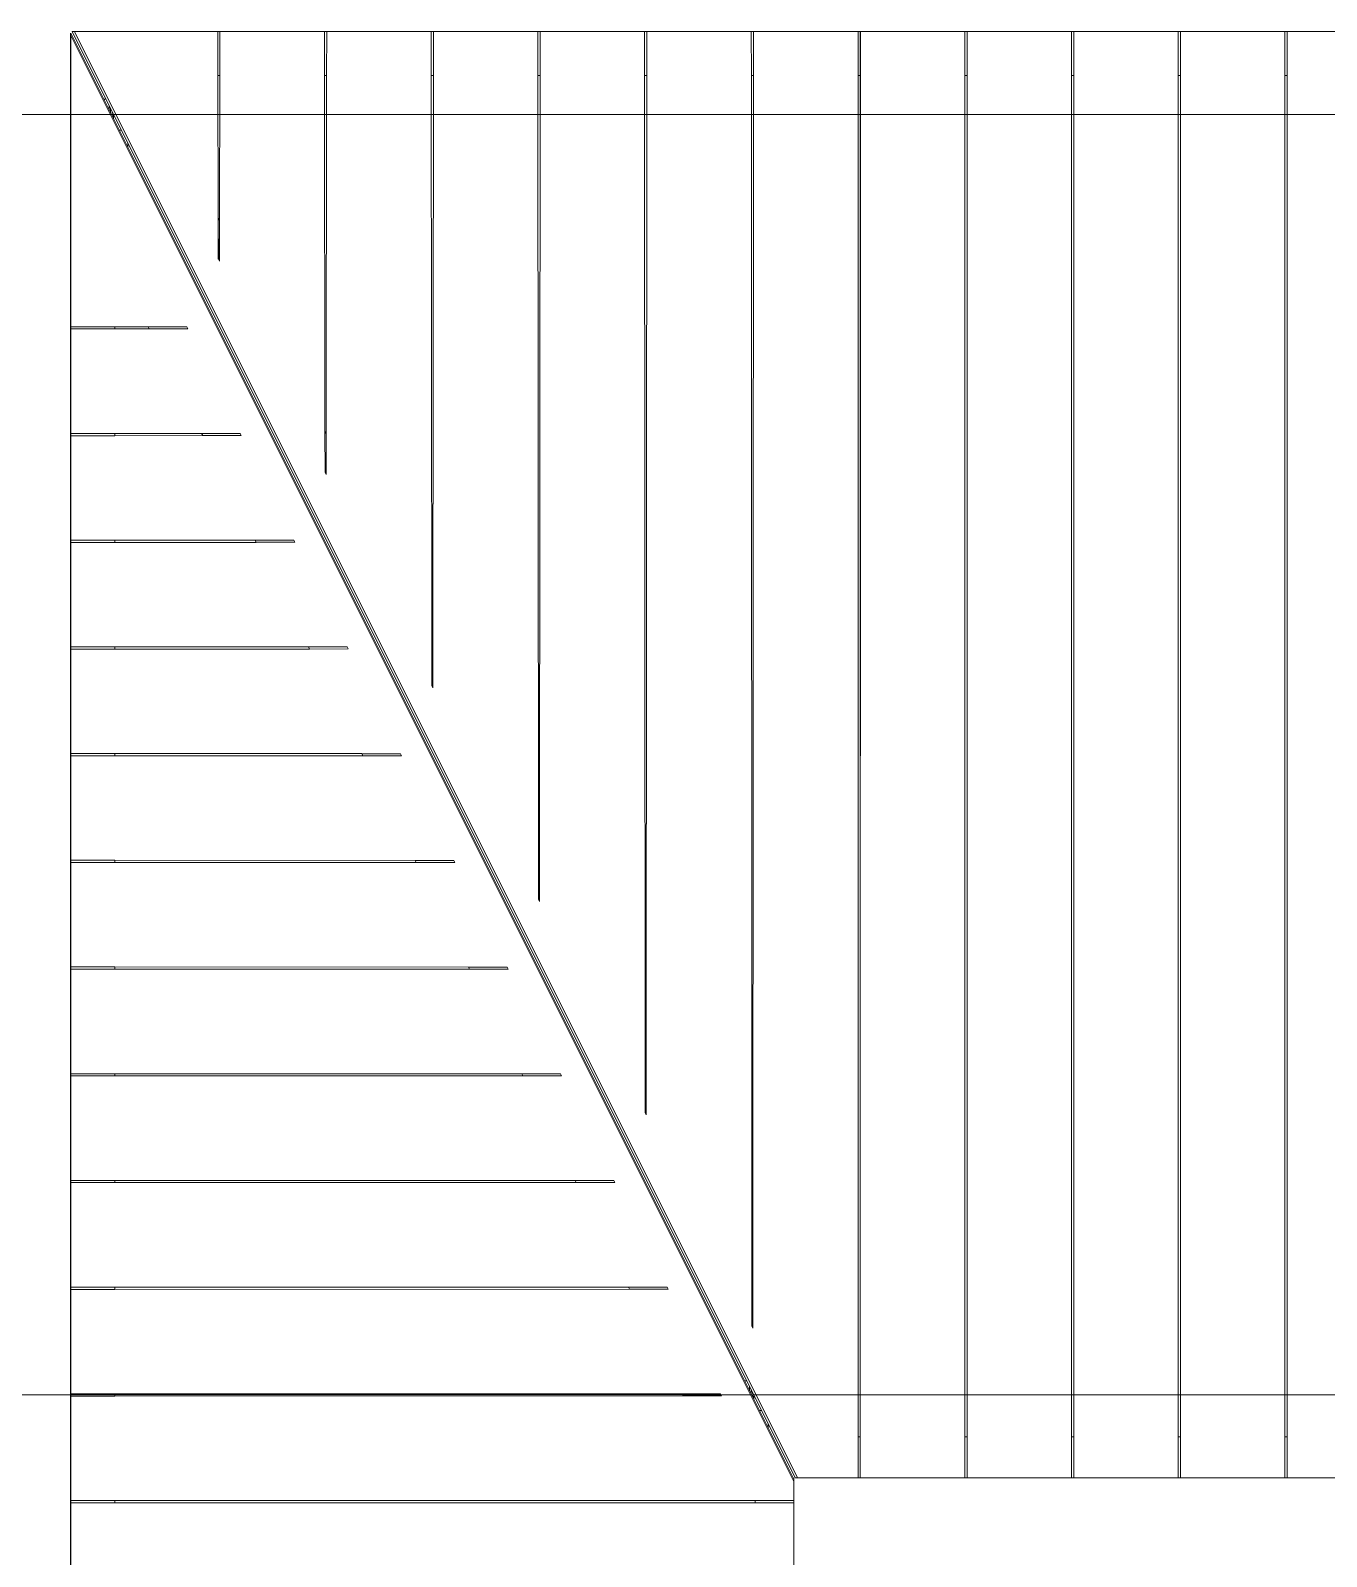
# Model space of a CAD drawing. Header units: millimetres. Extents: x 124696 to 347024, y 412631 to 564609.
# Drawn here: x 131385 to 135939, y 534534 to 539897 of the extents above; entities that cross this region are included whole.
import ezdxf

# ---------------------------------------------------------------- set-up
doc = ezdxf.new("R2010")
doc.units = ezdxf.units.MM
doc.header["$LTSCALE"] = 1500
doc.header["$MEASUREMENT"] = 0
doc.linetypes.add('二层平面图$0$轴网线_12_3_3_3 mm', pattern=[21, 12, -3, 3, -3])
doc.layers.add('0-建筑底图', color=7, linetype='Continuous')
for name, color, linetype, lineweight in [('二层平面图$0$A-COLU', 7, 'Continuous', 9), ('二层平面图$0$A-LINE', 7, 'Continuous', 9), ('二层平面图$0$A-NORM-MODEL', 6, 'Continuous', 9), ('二层平面图$0$A-WALL-CURT-PANEL-2', 7, 'Continuous', 9), ('二层平面图$0$A-WALL-CURT-PANEL-4', 140, 'Continuous', 9), ('二层平面图$0$A-WALL-CURT-STILE-2', 7, 'Continuous', 9), ('二层平面图$0$ANNO-DOTE-1', 10, '二层平面图$0$轴网线_12_3_3_3 mm', 15)]:
    doc.layers.add(name, color=color, linetype=linetype, lineweight=lineweight)

# ---------------------------------------------------------------- blocks, each defined once
blk = doc.blocks.new('二层平面图$0$矩形竖梃 - 8 x 50 mm 蜂窝铝板幕墙开缝-V388-104-2F')
at = {"layer": '二层平面图$0$A-WALL-CURT-STILE-2'}
blk.add_line((-11250, 78750), (-11250, 78745), dxfattribs=at)
blk = doc.blocks.new('二层平面图$0$柱子接地节点 - 柱子接地节点-V640-104-2F')
at = {"layer": '二层平面图$0$A-LINE'}
blk.add_line((-50.9, -27.9), (-55.9, -22.9), dxfattribs=at)
blk = doc.blocks.new('二层平面图$0$廊子单元_转角阳角_西侧直跑楼梯 处加宽 - 廊子单元_转角阳角_西侧直跑楼梯 处加宽-12618817-104-2F')
at = {"layer": '二层平面图$0$A-WALL-CURT-PANEL-2'}
for p, q in [((-9145.5, 2536), (-6604.5, -2546)), ((-9145.5, 2536), (-9145.5, 2528)), ((-9145.5, 2528), (-9145.5, -4487)), ((-6604.5, -2554), (-9145.5, 2528)), ((-6599.5, -2541), (-9140.5, 2541)), ((-9132.5, 2541), (-9140.5, 2541)), ((-6591.5, -2541), (-9132.5, 2541)), ((-4513, 2541), (-9132.5, 2541)), ((-6604.5, -2541), (-6604.5, -2546)), ((-6604.5, -2554), (-6604.5, -2546)), ((-6604.5, -4487), (-6604.5, -2554)), ((-6599.5, -2541), (-6591.5, -2541)), ((-6591.5, -2541), (-4513, -2541))]:
    blk.add_line(p, q, dxfattribs=at)
blk = doc.blocks.new('二层平面图$0$梁 - 梁-V322-104-2F')
at = {"layer": '二层平面图$0$A-LINE'}
for p, q in [((-7.7, 1505.9), (-7.7, 1513.4)), ((42.4, 1530.6), (42.4, 1538.1)), ((52.4, 1535.5), (52.4, 1538)), ((57.4, 1538), (52.4, 1538)), ((-20.7, -711.6), (-20.7, -706.6)), ((-20.7, -711.6), (29.3, -711.9)), ((29.3, -711.9), (29.3, -706.9)), ((39.3, -711.9), (39.3, -706.9)), ((39.3, -711.9), (89.3, -712.2)), ((89.3, -712.2), (89.3, -707.2))]:
    blk.add_line(p, q, dxfattribs=at)
blk = doc.blocks.new('二层平面图$0$顶板轮廓组 - 顶板轮廓组-10256261-104-2F')
at = {"layer": '二层平面图$0$A-WALL-CURT-PANEL-2'}
for p, q in [((-9060.7, -1516.6), (-9052.7, -1516.6)), ((-9052.7, -1516.6), (-4433.2, -1516.6)), ((-4433.2, -1516.6), (-4425.2, -1516.6))]:
    blk.add_line(p, q, dxfattribs=at)
blk = doc.blocks.new('二层平面图$0$顶板轮廓组 - 顶板轮廓组-10256262-104-2F')
at = {"layer": '二层平面图$0$A-WALL-CURT-PANEL-2'}
for p, q in [((-7790.2, 1516.6), (-7782.2, 1516.6)), ((-7782.2, 1516.6), (-5703.7, 1516.6)), ((-5703.7, 1516.6), (-5695.7, 1516.6))]:
    blk.add_line(p, q, dxfattribs=at)
blk = doc.blocks.new('二层平面图$0$顶板轮廓组 - 顶板轮廓组-10272351-104-2F')
at = {"layer": '二层平面图$0$A-WALL-CURT-PANEL-2'}
for p, q in [((-7717.4, -186.7), (-7709.4, -186.7)), ((-7709.4, -186.7), (-5776.4, -186.7)), ((-5776.4, -186.7), (-5768.4, -186.7))]:
    blk.add_line(p, q, dxfattribs=at)
blk = doc.blocks.new('二层平面图$0$顶板轮廓组 - 顶板轮廓组-10272352-104-2F')
at = {"layer": '二层平面图$0$A-WALL-CURT-PANEL-2'}
for p, q in [((-10250.4, -1482.7), (-3235.4, -1482.7)), ((-3235.4, -1482.7), (-3227.4, -1482.7))]:
    blk.add_line(p, q, dxfattribs=at)
blk = doc.blocks.new('二层平面图$0$梁 - 梁-V635-104-2F')
at = {"layer": '二层平面图$0$A-LINE'}
for p, q in [((52.4, 1523), (52.4, 1538)), ((101.8, 1422.7), (101.9, 1437.7)), ((-20.7, -711.6), (-20.7, -706.6)), ((-20.7, -711.6), (29.3, -711.9)), ((29.3, -711.9), (29.3, -706.9)), ((39.3, -711.9), (39.3, -706.9)), ((39.3, -711.9), (89.3, -712.2)), ((89.3, -712.2), (89.3, -707.2))]:
    blk.add_line(p, q, dxfattribs=at)
blk = doc.blocks.new('二层平面图$0$梁 - 梁-V636-104-2F')
at = {"layer": '二层平面图$0$A-LINE'}
for p, q in [((65.5, 3773), (65.6, 3788)), ((114.9, 3672.7), (115, 3687.7))]:
    blk.add_line(p, q, dxfattribs=at)
blk = doc.blocks.new('二层平面图$0$梁 - 梁-V637-104-2F')
at = {"layer": '二层平面图$0$A-LINE'}
for p, q in [((-1, 2658.4), (-1, 2663.4)), ((49, 2663.1), (-1, 2663.4)), ((49, 2658.1), (49, 2663.1)), ((59, 2658), (59, 2663)), ((109, 2662.7), (59, 2663)), ((109, 2657.7), (109, 2662.7)), ((82.9, -1812.2), (82.9, -1804.7)), ((17.7, -1836.8), (22.7, -1836.9)), ((22.7, -1836.9), (22.7, -1834.4)), ((32.7, -1836.9), (32.8, -1829.4))]:
    blk.add_line(p, q, dxfattribs=at)
blk = doc.blocks.new('二层平面图$0$钢板肋 - 钢板肋-8009360-104-2F')
at = {"layer": '二层平面图$0$A-WALL-CURT-PANEL-2'}
for p, q in [((-646.4, 3547.4), (-654.4, 3547.3)), ((-654.4, 3547.3), (-652.4, 3393.5)), ((-644.4, 3393.6), (-646.4, 3547.4)), ((-652.4, 3393.5), (-644.4, 3393.6)), ((-652.4, 3393.5), (-589.8, -1390.5)), ((-581.8, -1390.4), (-644.4, 3393.6)), ((-581.8, -1390.4), (-589.8, -1390.5)), ((-589.8, -1390.5), (-587.9, -1534.4)), ((-579.9, -1534.3), (-581.8, -1390.4)), ((-579.9, -1534.3), (-587.9, -1534.4))]:
    blk.add_line(p, q, dxfattribs=at)
blk = doc.blocks.new('二层平面图$0$钢板肋 - 钢板肋-8009353-104-2F')
at = {"layer": '二层平面图$0$A-WALL-CURT-PANEL-2'}
for p, q in [((4101.9, -390.8), (-682.3, -431.9)), ((-682.2, -439.9), (4102, -398.8)), ((4255.7, -389.4), (4101.9, -390.8)), ((4101.9, -390.8), (4102, -398.8)), ((4102, -398.8), (4255.8, -397.4)), ((4255.8, -397.4), (4255.7, -389.4)), ((-682.3, -431.9), (-826.2, -433.2)), ((-826.1, -441.2), (-826.2, -433.2)), ((-826.1, -441.2), (-682.2, -439.9)), ((-682.2, -439.9), (-682.3, -431.9))]:
    blk.add_line(p, q, dxfattribs=at)
blk = doc.blocks.new('二层平面图$0$钢板肋 - 钢板肋-10256297-104-2F')
at = {"layer": '二层平面图$0$A-WALL-CURT-PANEL-2'}
for p, q in [((-26.7, 3058.2), (-47.3, 2905.8)), ((-39.5, 2904.8), (-18.8, 3057.2)), ((-18.8, 3057.2), (-26.7, 3058.2)), ((-47.3, 2905.8), (-616.1, -1307.7)), ((-613.4, -1315.2), (-39.5, 2904.8)), ((-47.3, 2905.8), (-39.5, 2904.8)), ((-616.1, -1307.7), (-635.3, -1450.2)), ((-632.8, -1457.8), (-613.4, -1315.2)), ((-613.4, -1315.2), (-616.1, -1307.7)), ((-632.8, -1457.8), (-635.3, -1450.2))]:
    blk.add_line(p, q, dxfattribs=at)
blk = doc.blocks.new('二层平面图$0$钢板肋 - 钢板肋-10256304-104-2F')
at = {"layer": '二层平面图$0$A-WALL-CURT-PANEL-2'}
for p, q in [((-60, 2681.8), (-82.6, 2529.6)), ((-52, 2680.6), (-60, 2681.8)), ((-74.8, 2528.5), (-52, 2680.6)), ((-82.6, 2529.6), (-597.2, -934.1)), ((-594.6, -941.6), (-74.8, 2528.5)), ((-82.6, 2529.6), (-74.8, 2528.5)), ((-597.2, -934.1), (-618.4, -1076.4)), ((-615.9, -1083.9), (-594.6, -941.6)), ((-594.6, -941.6), (-597.2, -934.1)), ((-615.9, -1083.9), (-618.4, -1076.4))]:
    blk.add_line(p, q, dxfattribs=at)
blk = doc.blocks.new('二层平面图$0$钢板肋 - 钢板肋-10256311-104-2F')
at = {"layer": '二层平面图$0$A-WALL-CURT-PANEL-2'}
for p, q in [((-98, 2304.6), (-123.5, 2152.9)), ((-115.8, 2151.6), (-90.1, 2303.3)), ((-90.1, 2303.3), (-98, 2304.6)), ((-123.5, 2152.9), (-579.8, -560.7)), ((-577.3, -568.3), (-115.8, 2151.6)), ((-123.5, 2152.9), (-115.8, 2151.6)), ((-579.8, -560.7), (-603.7, -702.6)), ((-601.4, -710.2), (-577.3, -568.3)), ((-577.3, -568.3), (-579.8, -560.7)), ((-601.4, -710.2), (-603.7, -702.6))]:
    blk.add_line(p, q, dxfattribs=at)
blk = doc.blocks.new('二层平面图$0$钢板肋 - 钢板肋-10256318-104-2F')
at = {"layer": '二层平面图$0$A-WALL-CURT-PANEL-2'}
for p, q in [((-144.9, 1926.5), (-174.9, 1775.6)), ((-167.3, 1774.1), (-137, 1924.9)), ((-137, 1924.9), (-144.9, 1926.5)), ((-174.9, 1775.6), (-565.1, -187.7)), ((-562.7, -195.4), (-167.3, 1774.1)), ((-174.9, 1775.6), (-167.3, 1774.1)), ((-565.1, -187.7), (-593.1, -328.8)), ((-591.1, -336.4), (-562.7, -195.4)), ((-562.7, -195.4), (-565.1, -187.7)), ((-591.1, -336.4), (-593.1, -328.8))]:
    blk.add_line(p, q, dxfattribs=at)
blk = doc.blocks.new('二层平面图$0$钢板肋 - 钢板肋-10256325-104-2F')
at = {"layer": '二层平面图$0$A-WALL-CURT-PANEL-2'}
for p, q in [((-210.7, 1547.4), (-248.5, 1398.3)), ((-241.2, 1396.4), (-202.9, 1545.4)), ((-202.9, 1545.4), (-210.7, 1547.4)), ((-248.5, 1398.3), (-556, 184.9)), ((-553.9, 177.1), (-241.2, 1396.4)), ((-248.5, 1398.3), (-241.2, 1396.4)), ((-556, 184.9), (-591.3, 45.5)), ((-589.6, 37.7), (-553.9, 177.1)), ((-553.9, 177.1), (-556, 184.9)), ((-589.6, 37.7), (-591.3, 45.5))]:
    blk.add_line(p, q, dxfattribs=at)
blk = doc.blocks.new('二层平面图$0$钢板肋 - 钢板肋-10256332-104-2F')
at = {"layer": '二层平面图$0$A-WALL-CURT-PANEL-2'}
for p, q in [((-689.3, 1450.4), (-695.7, 1445.5)), ((-596.6, 1327.7), (-689.3, 1450.4)), ((-695.7, 1445.5), (-602.2, 1323.3)), ((-602.2, 1323.3), (-596.6, 1327.7)), ((-602.2, 1323.3), (-297.5, 924.8)), ((-289.8, 921.7), (-596.6, 1327.7)), ((-289.8, 921.7), (-297.5, 924.8)), ((-297.5, 924.8), (-210.1, 810.5)), ((-203, 807), (-289.8, 921.7)), ((-203, 807), (-210.1, 810.5))]:
    blk.add_line(p, q, dxfattribs=at)
blk = doc.blocks.new('二层平面图$0$钢板肋 - 钢板肋-V231-104-2F')
at = {"layer": '二层平面图$0$A-WALL-CURT-PANEL-2'}
for p, q in [((545.1, -856.1), (548.8, -849)), ((545.1, -856.1), (665.7, -918.6)), ((669.4, -911.5), (548.8, -849)), ((665.7, -918.6), (669.4, -911.5)), ((2667.2, -1946.5), (669.4, -911.5)), ((665.7, -918.6), (2663.5, -1953.6)), ((2667.2, -1946.5), (2663.5, -1953.6)), ((2663.5, -1953.6), (2801.3, -2025)), ((2805, -2017.9), (2667.2, -1946.5)), ((2801.3, -2025), (2805, -2017.9))]:
    blk.add_line(p, q, dxfattribs=at)
blk = doc.blocks.new('二层平面图$0$钢板肋 - 钢板肋-V193-104-2F')
at = {"layer": '二层平面图$0$A-WALL-CURT-PANEL-2'}
for p, q in [((391.8, -814), (395.6, -807)), ((391.8, -814), (510.8, -879.4)), ((514.7, -872.3), (395.6, -807)), ((510.8, -879.4), (514.7, -872.3)), ((510.8, -879.4), (2482.9, -1962.6)), ((2486.8, -1955.5), (514.7, -872.3)), ((2486.8, -1955.5), (2482.9, -1962.6)), ((2482.9, -1962.6), (2619, -2037.3)), ((2622.8, -2030.3), (2486.8, -1955.5)), ((2619, -2037.3), (2622.8, -2030.3))]:
    blk.add_line(p, q, dxfattribs=at)
blk = doc.blocks.new('二层平面图$0$钢板肋 - 钢板肋-10256361-104-2F')
at = {"layer": '二层平面图$0$A-WALL-CURT-PANEL-2'}
for p, q in [((452.1, -861.4), (452.4, -853.5)), ((571.4, -918.9), (452.4, -853.5)), ((452.1, -861.4), (571, -926.9)), ((571, -926.9), (571.4, -918.9)), ((571, -926.9), (2316.4, -1888.1)), ((2320.2, -1881.1), (571.4, -918.9)), ((2320.2, -1881.1), (2316.4, -1888.1)), ((2316.4, -1888.1), (2452.4, -1963)), ((2456.2, -1956), (2320.2, -1881.1)), ((2452.4, -1963), (2456.2, -1956))]:
    blk.add_line(p, q, dxfattribs=at)
blk = doc.blocks.new('二层平面图$0$钢板肋 - 钢板肋-10256368-104-2F')
at = {"layer": '二层平面图$0$A-WALL-CURT-PANEL-2'}
for p, q in [((517.3, -917.2), (517.6, -909.2)), ((636.5, -974.8), (517.6, -909.2)), ((517.3, -917.2), (636.2, -982.8)), ((636.2, -982.8), (636.5, -974.8)), ((636.2, -982.8), (2216.2, -1855.5)), ((2220.1, -1848.6), (636.5, -974.8)), ((2220.1, -1848.6), (2216.2, -1855.5)), ((2216.2, -1855.5), (2352.1, -1930.6)), ((2356, -1923.6), (2220.1, -1848.6)), ((2352.1, -1930.6), (2356, -1923.6))]:
    blk.add_line(p, q, dxfattribs=at)
blk = doc.blocks.new('二层平面图$0$钢板肋 - 钢板肋-10256375-104-2F')
at = {"layer": '二层平面图$0$A-WALL-CURT-PANEL-2'}
for p, q in [((579.1, -974.8), (579.5, -966.8)), ((579.1, -974.8), (697.9, -1040.6)), ((698.3, -1032.6), (579.5, -966.8)), ((697.9, -1040.6), (698.3, -1032.6)), ((697.9, -1040.6), (2112.7, -1824.8)), ((2116.5, -1817.8), (698.3, -1032.6)), ((2116.5, -1817.8), (2112.7, -1824.8)), ((2252.3, -1893), (2116.5, -1817.8)), ((2112.7, -1824.8), (2248.4, -1900)), ((2248.4, -1900), (2252.3, -1893))]:
    blk.add_line(p, q, dxfattribs=at)
blk = doc.blocks.new('二层平面图$0$钢板肋 - 钢板肋-10256382-104-2F')
at = {"layer": '二层平面图$0$A-WALL-CURT-PANEL-2'}
for p, q in [((636.5, -1034.7), (636.9, -1026.7)), ((636.5, -1034.7), (755.2, -1100.7)), ((755.6, -1092.7), (636.9, -1026.7)), ((755.2, -1100.7), (755.6, -1092.7)), ((755.2, -1100.7), (2004.7, -1796.2)), ((2008.6, -1789.3), (755.6, -1092.7)), ((2008.6, -1789.3), (2004.7, -1796.2)), ((2004.7, -1796.2), (2140.3, -1871.7)), ((2144.2, -1864.8), (2008.6, -1789.3)), ((2140.3, -1871.7), (2144.2, -1864.8))]:
    blk.add_line(p, q, dxfattribs=at)
blk = doc.blocks.new('二层平面图$0$钢板肋 - 钢板肋-10256389-104-2F')
at = {"layer": '二层平面图$0$A-WALL-CURT-PANEL-2'}
for p, q in [((687.9, -1097.4), (688.3, -1089.5)), ((687.9, -1097.4), (806.5, -1163.8)), ((806.9, -1155.8), (688.3, -1089.5)), ((806.5, -1163.8), (806.9, -1155.8)), ((806.5, -1163.8), (1890.8, -1770.5)), ((1894.6, -1763.6), (806.9, -1155.8)), ((1894.6, -1763.6), (1890.8, -1770.5)), ((2030.1, -1839.3), (1894.6, -1763.6)), ((1890.8, -1770.5), (2026.2, -1846.3)), ((2026.2, -1846.3), (2030.1, -1839.3))]:
    blk.add_line(p, q, dxfattribs=at)
blk = doc.blocks.new('二层平面图$0$钢板肋 - 钢板肋-10256396-104-2F')
at = {"layer": '二层平面图$0$A-WALL-CURT-PANEL-2'}
for p, q in [((731, -1163.8), (731.3, -1155.9)), ((731, -1163.8), (849.3, -1230.5)), ((849.7, -1222.5), (731.3, -1155.9)), ((849.3, -1230.5), (849.7, -1222.5)), ((849.3, -1230.5), (1768.5, -1748.3)), ((1772.4, -1741.4), (849.7, -1222.5)), ((1772.4, -1741.4), (1768.5, -1748.3)), ((1768.5, -1748.3), (1903.7, -1824.5)), ((1907.7, -1817.5), (1772.4, -1741.4)), ((1903.7, -1824.5), (1907.7, -1817.5))]:
    blk.add_line(p, q, dxfattribs=at)
blk = doc.blocks.new('二层平面图$0$钢板肋 - 钢板肋-10256403-104-2F')
at = {"layer": '二层平面图$0$A-WALL-CURT-PANEL-2'}
for p, q in [((761.9, -1234.8), (762.4, -1226.9)), ((880.5, -1293.9), (762.4, -1226.9)), ((761.9, -1234.8), (880, -1301.9)), ((880, -1301.9), (880.5, -1293.9)), ((880, -1301.9), (1634.3, -1730.5)), ((1638.1, -1723.7), (880.5, -1293.9)), ((1638.1, -1723.7), (1634.3, -1730.5)), ((1634.3, -1730.5), (1769.2, -1807.2)), ((1773.2, -1800.3), (1638.1, -1723.7)), ((1769.2, -1807.2), (1773.2, -1800.3))]:
    blk.add_line(p, q, dxfattribs=at)
blk = doc.blocks.new('二层平面图$0$钢板肋 - 钢板肋-10256410-104-2F')
at = {"layer": '二层平面图$0$A-WALL-CURT-PANEL-2'}
for p, q in [((774.8, -1311.5), (775.2, -1303.6)), ((774.8, -1311.5), (892.5, -1379.2)), ((893, -1371.2), (775.2, -1303.6)), ((892.5, -1379.2), (893, -1371.2)), ((892.5, -1379.2), (1482, -1718.3)), ((1485.9, -1711.5), (893, -1371.2)), ((1485.9, -1711.5), (1482, -1718.3)), ((1620.5, -1788.7), (1485.9, -1711.5)), ((1482, -1718.3), (1616.5, -1795.7)), ((1616.5, -1795.7), (1620.5, -1788.7))]:
    blk.add_line(p, q, dxfattribs=at)
blk = doc.blocks.new('二层平面图$0$钢板肋 - 钢板肋-10256417-104-2F')
at = {"layer": '二层平面图$0$A-WALL-CURT-PANEL-2'}
for p, q in [((758.7, -1395), (759.3, -1387.1)), ((876.6, -1455.5), (759.3, -1387.1)), ((758.7, -1395), (876, -1463.6)), ((876, -1463.6), (876.6, -1455.5)), ((876, -1463.6), (1301.1, -1712.4)), ((1305, -1705.6), (876.6, -1455.5)), ((1305, -1705.6), (1301.1, -1712.4)), ((1301.1, -1712.4), (1435, -1790.7)), ((1439.1, -1783.8), (1305, -1705.6)), ((1435, -1790.7), (1439.1, -1783.8))]:
    blk.add_line(p, q, dxfattribs=at)
blk = doc.blocks.new('二层平面图$0$钢板肋 - 钢板肋-10256424-104-2F')
at = {"layer": '二层平面图$0$A-WALL-CURT-PANEL-2'}
for p, q in [((693.9, -1484.5), (694.5, -1476.6)), ((693.9, -1484.5), (810.3, -1554.5)), ((811, -1546.4), (694.5, -1476.6)), ((810.3, -1554.5), (811, -1546.4)), ((810.3, -1554.5), (1071.8, -1711.6)), ((1075.8, -1704.9), (811, -1546.4)), ((1075.8, -1704.9), (1071.8, -1711.6)), ((1071.8, -1711.6), (1204.8, -1791.5)), ((1208.9, -1784.7), (1075.8, -1704.9)), ((1204.8, -1791.5), (1208.9, -1784.7))]:
    blk.add_line(p, q, dxfattribs=at)
blk = doc.blocks.new('二层平面图$0$钢板肋 - 钢板肋-10256431-104-2F')
at = {"layer": '二层平面图$0$A-WALL-CURT-PANEL-2'}
for p, q in [((541, -1570.5), (541.7, -1562.6)), ((541, -1570.5), (655.9, -1642.8)), ((656.8, -1634.7), (541.7, -1562.6)), ((655.9, -1642.8), (656.8, -1634.7)), ((655.9, -1642.8), (755.4, -1705.4)), ((759.4, -1698.9), (656.8, -1634.7)), ((759.4, -1698.9), (755.4, -1705.4)), ((755.4, -1705.4), (886.7, -1788.1)), ((891, -1781.4), (759.4, -1698.9)), ((886.7, -1788.1), (891, -1781.4))]:
    blk.add_line(p, q, dxfattribs=at)
blk = doc.blocks.new('二层平面图$0$廊子立柱角钢 - 廊子立柱角钢-V638-104-2F')
at = {"layer": '二层平面图$0$A-LINE'}
for p, q in [((72020, 78755), (72005, 78755)), ((72015, 78760), (72030, 78760))]:
    blk.add_line(p, q, dxfattribs=at)
blk = doc.blocks.new('二层平面图$0$钢板肋轮廓族 - 钢板肋轮廓族-8009357-104-2F')
at = {"layer": '二层平面图$0$A-WALL-CURT-PANEL-2'}
for p, q in [((-2461.6, -3961.7), (-2449, -4115)), ((-2057.8, -8883.4), (-2449, -4115)), ((-2046, -9026.8), (-2057.8, -8883.4))]:
    blk.add_line(p, q, dxfattribs=at)
blk = doc.blocks.new('二层平面图$0$钢板肋轮廓族 - 钢板肋轮廓族-10256302-104-2F')
at = {"layer": '二层平面图$0$A-WALL-CURT-PANEL-2'}
for p, q in [((2440.1, -4223.6), (2427.5, -4376.9)), ((2079.2, -8621.5), (2427.5, -4376.9)), ((2067.4, -8764.9), (2079.2, -8621.5))]:
    blk.add_line(p, q, dxfattribs=at)
blk = doc.blocks.new('二层平面图$0$钢板肋轮廓族 - 钢板肋轮廓族-10256303-104-2F')
at = {"layer": '二层平面图$0$A-WALL-CURT-PANEL-2'}
for p, q in [((2439.8, -4227.2), (2427.3, -4380.5)), ((2079.6, -8617.9), (2427.3, -4380.5)), ((2067.8, -8761.3), (2079.6, -8617.9))]:
    blk.add_line(p, q, dxfattribs=at)
blk = doc.blocks.new('二层平面图$0$钢板肋轮廓族 - 钢板肋轮廓族-10256309-104-2F')
at = {"layer": '二层平面图$0$A-WALL-CURT-PANEL-2'}
for p, q in [((2409.4, -4597.4), (2396.8, -4750.7)), ((2109.9, -8247.7), (2396.8, -4750.7)), ((2098.1, -8391.1), (2109.9, -8247.7))]:
    blk.add_line(p, q, dxfattribs=at)
blk = doc.blocks.new('二层平面图$0$钢板肋轮廓族 - 钢板肋轮廓族-10256310-104-2F')
at = {"layer": '二层平面图$0$A-WALL-CURT-PANEL-2'}
for p, q in [((2409.2, -4600.9), (2396.6, -4754.2)), ((2110.2, -8244.2), (2396.6, -4754.2)), ((2098.5, -8387.6), (2110.2, -8244.2))]:
    blk.add_line(p, q, dxfattribs=at)
blk = doc.blocks.new('二层平面图$0$钢板肋轮廓族 - 钢板肋轮廓族-10256316-104-2F')
at = {"layer": '二层平面图$0$A-WALL-CURT-PANEL-2'}
for p, q in [((2378.7, -4971.1), (2366.2, -5124.4)), ((2140.5, -7874), (2366.2, -5124.4)), ((2128.8, -8017.4), (2140.5, -7874))]:
    blk.add_line(p, q, dxfattribs=at)
blk = doc.blocks.new('二层平面图$0$钢板肋轮廓族 - 钢板肋轮廓族-10256317-104-2F')
at = {"layer": '二层平面图$0$A-WALL-CURT-PANEL-2'}
for p, q in [((2378.5, -4974.7), (2365.9, -5128)), ((2140.9, -7870.5), (2365.9, -5128)), ((2129.2, -8013.9), (2140.9, -7870.5))]:
    blk.add_line(p, q, dxfattribs=at)
blk = doc.blocks.new('二层平面图$0$钢板肋轮廓族 - 钢板肋轮廓族-10256323-104-2F')
at = {"layer": '二层平面图$0$A-WALL-CURT-PANEL-2'}
for p, q in [((2348.1, -5344.8), (2335.5, -5498.1)), ((2171.2, -7500.2), (2335.5, -5498.1)), ((2159.4, -7643.6), (2171.2, -7500.2))]:
    blk.add_line(p, q, dxfattribs=at)
blk = doc.blocks.new('二层平面图$0$钢板肋轮廓族 - 钢板肋轮廓族-10256324-104-2F')
at = {"layer": '二层平面图$0$A-WALL-CURT-PANEL-2'}
for p, q in [((2347.9, -5348.4), (2335.3, -5501.7)), ((2171.6, -7496.7), (2335.3, -5501.7)), ((2159.8, -7640.1), (2171.6, -7496.7))]:
    blk.add_line(p, q, dxfattribs=at)
blk = doc.blocks.new('二层平面图$0$钢板肋轮廓族 - 钢板肋轮廓族-10256330-104-2F')
at = {"layer": '二层平面图$0$A-WALL-CURT-PANEL-2'}
for p, q in [((2317.4, -5718.6), (2304.8, -5871.9)), ((2201.8, -7126.5), (2304.8, -5871.9)), ((2190.1, -7269.9), (2201.8, -7126.5))]:
    blk.add_line(p, q, dxfattribs=at)
blk = doc.blocks.new('二层平面图$0$钢板肋轮廓族 - 钢板肋轮廓族-10256331-104-2F')
at = {"layer": '二层平面图$0$A-WALL-CURT-PANEL-2'}
for p, q in [((2317.2, -5722.2), (2304.7, -5875.5)), ((2202.3, -7123), (2304.7, -5875.5)), ((2190.5, -7266.4), (2202.3, -7123))]:
    blk.add_line(p, q, dxfattribs=at)
blk = doc.blocks.new('二层平面图$0$钢板肋轮廓族 - 钢板肋轮廓族-10256337-104-2F')
at = {"layer": '二层平面图$0$A-WALL-CURT-PANEL-2'}
for p, q in [((-2286.3, -6095.8), (-2273.7, -6249.1)), ((-2232.7, -6749.2), (-2273.7, -6249.1)), ((-2220.9, -6892.6), (-2232.7, -6749.2))]:
    blk.add_line(p, q, dxfattribs=at)
blk = doc.blocks.new('二层平面图$0$钢板肋轮廓族 - 钢板肋轮廓族-10256338-104-2F')
at = {"layer": '二层平面图$0$A-WALL-CURT-PANEL-2'}
for p, q in [((-2286.9, -6092.4), (-2274.4, -6245.7)), ((-2232.8, -6752.8), (-2274.4, -6245.7)), ((-2221, -6896.2), (-2232.8, -6752.8))]:
    blk.add_line(p, q, dxfattribs=at)
blk = doc.blocks.new('二层平面图$0$钢板肋轮廓族 - 钢板肋轮廓族-V238-104-2F')
at = {"layer": '二层平面图$0$A-WALL-CURT-PANEL-2'}
for p, q in [((1735.2, -5337.8), (1703.9, -5489.8)), ((1249.5, -7693.4), (1703.9, -5489.8)), ((1222.1, -7826.4), (1249.5, -7693.4))]:
    blk.add_line(p, q, dxfattribs=at)
blk = doc.blocks.new('二层平面图$0$钢板肋轮廓族 - 钢板肋轮廓族-V195-104-2F')
at = {"layer": '二层平面图$0$A-WALL-CURT-PANEL-2'}
for p, q in [((-1735.2, -5337.8), (-1703.9, -5489.8)), ((-1249.5, -7693.4), (-1703.9, -5489.8)), ((-1222.1, -7826.4), (-1249.5, -7693.4))]:
    blk.add_line(p, q, dxfattribs=at)
blk = doc.blocks.new('二层平面图$0$钢板肋轮廓族 - 钢板肋轮廓族-10256366-104-2F')
at = {"layer": '二层平面图$0$A-WALL-CURT-PANEL-2'}
for p, q in [((-1709.5, -5462.1), (-1678.2, -5614.1)), ((-1275.1, -7569.1), (-1678.2, -5614.1)), ((-1247.6, -7702.1), (-1275.1, -7569.1))]:
    blk.add_line(p, q, dxfattribs=at)
blk = doc.blocks.new('二层平面图$0$钢板肋轮廓族 - 钢板肋轮廓族-10256367-104-2F')
at = {"layer": '二层平面图$0$A-WALL-CURT-PANEL-2'}
for p, q in [((-1709.2, -5463.9), (-1677.9, -5615.9)), ((-1275.6, -7567.4), (-1677.9, -5615.9)), ((-1248.1, -7700.4), (-1275.6, -7567.4))]:
    blk.add_line(p, q, dxfattribs=at)
blk = doc.blocks.new('二层平面图$0$钢板肋轮廓族 - 钢板肋轮廓族-10256373-104-2F')
at = {"layer": '二层平面图$0$A-WALL-CURT-PANEL-2'}
for p, q in [((-1690.6, -5553.9), (-1659.2, -5705.9)), ((-1294, -7477.2), (-1659.2, -5705.9)), ((-1266.6, -7610.3), (-1294, -7477.2))]:
    blk.add_line(p, q, dxfattribs=at)
blk = doc.blocks.new('二层平面图$0$钢板肋轮廓族 - 钢板肋轮廓族-10256374-104-2F')
at = {"layer": '二层平面图$0$A-WALL-CURT-PANEL-2'}
for p, q in [((-1690.3, -5555.7), (-1659, -5707.7)), ((-1294.5, -7475.5), (-1659, -5707.7)), ((-1267.1, -7608.6), (-1294.5, -7475.5))]:
    blk.add_line(p, q, dxfattribs=at)
blk = doc.blocks.new('二层平面图$0$钢板肋轮廓族 - 钢板肋轮廓族-10256380-104-2F')
at = {"layer": '二层平面图$0$A-WALL-CURT-PANEL-2'}
for p, q in [((-1671.6, -5645.7), (-1640.3, -5797.7)), ((-1312.9, -7385.4), (-1640.3, -5797.7)), ((-1285.5, -7518.4), (-1312.9, -7385.4))]:
    blk.add_line(p, q, dxfattribs=at)
blk = doc.blocks.new('二层平面图$0$钢板肋轮廓族 - 钢板肋轮廓族-10256381-104-2F')
at = {"layer": '二层平面图$0$A-WALL-CURT-PANEL-2'}
for p, q in [((-1671.4, -5647.5), (-1640.1, -5799.5)), ((-1313.4, -7383.7), (-1640.1, -5799.5)), ((-1286, -7516.7), (-1313.4, -7383.7))]:
    blk.add_line(p, q, dxfattribs=at)
blk = doc.blocks.new('二层平面图$0$钢板肋轮廓族 - 钢板肋轮廓族-10256387-104-2F')
at = {"layer": '二层平面图$0$A-WALL-CURT-PANEL-2'}
for p, q in [((-1652.7, -5737.5), (-1621.4, -5889.6)), ((-1331.8, -7293.6), (-1621.4, -5889.6)), ((-1304.4, -7426.6), (-1331.8, -7293.6))]:
    blk.add_line(p, q, dxfattribs=at)
blk = doc.blocks.new('二层平面图$0$钢板肋轮廓族 - 钢板肋轮廓族-10256388-104-2F')
at = {"layer": '二层平面图$0$A-WALL-CURT-PANEL-2'}
for p, q in [((-1652.5, -5739.3), (-1621.1, -5891.3)), ((-1332.4, -7291.9), (-1621.1, -5891.3)), ((-1304.9, -7424.9), (-1332.4, -7291.9))]:
    blk.add_line(p, q, dxfattribs=at)
blk = doc.blocks.new('二层平面图$0$钢板肋轮廓族 - 钢板肋轮廓族-10256394-104-2F')
at = {"layer": '二层平面图$0$A-WALL-CURT-PANEL-2'}
for p, q in [((-1633.8, -5829.4), (-1602.4, -5981.4)), ((-1350.8, -7201.8), (-1602.4, -5981.4)), ((-1323.3, -7334.8), (-1350.8, -7201.8))]:
    blk.add_line(p, q, dxfattribs=at)
blk = doc.blocks.new('二层平面图$0$钢板肋轮廓族 - 钢板肋轮廓族-10256395-104-2F')
at = {"layer": '二层平面图$0$A-WALL-CURT-PANEL-2'}
for p, q in [((-1633.5, -5831.1), (-1602.2, -5983.2)), ((-1351.3, -7200.1), (-1602.2, -5983.2)), ((-1323.9, -7333.1), (-1351.3, -7200.1))]:
    blk.add_line(p, q, dxfattribs=at)
blk = doc.blocks.new('二层平面图$0$钢板肋轮廓族 - 钢板肋轮廓族-10256401-104-2F')
at = {"layer": '二层平面图$0$A-WALL-CURT-PANEL-2'}
for p, q in [((-1614.8, -5921.2), (-1583.5, -6073.2)), ((-1369.7, -7110), (-1583.5, -6073.2)), ((-1342.3, -7243), (-1369.7, -7110))]:
    blk.add_line(p, q, dxfattribs=at)
blk = doc.blocks.new('二层平面图$0$钢板肋轮廓族 - 钢板肋轮廓族-10256402-104-2F')
at = {"layer": '二层平面图$0$A-WALL-CURT-PANEL-2'}
for p, q in [((-1614.6, -5923), (-1583.3, -6075)), ((-1370.2, -7108.3), (-1583.3, -6075)), ((-1342.8, -7241.3), (-1370.2, -7108.3))]:
    blk.add_line(p, q, dxfattribs=at)
blk = doc.blocks.new('二层平面图$0$钢板肋轮廓族 - 钢板肋轮廓族-10256408-104-2F')
at = {"layer": '二层平面图$0$A-WALL-CURT-PANEL-2'}
for p, q in [((-1595.9, -6013), (-1564.5, -6165)), ((-1388.6, -7018.1), (-1564.5, -6165)), ((-1361.2, -7151.2), (-1388.6, -7018.1))]:
    blk.add_line(p, q, dxfattribs=at)
blk = doc.blocks.new('二层平面图$0$钢板肋轮廓族 - 钢板肋轮廓族-10256409-104-2F')
at = {"layer": '二层平面图$0$A-WALL-CURT-PANEL-2'}
for p, q in [((-1595.7, -6014.8), (-1564.4, -6166.8)), ((-1389.2, -7016.5), (-1564.4, -6166.8)), ((-1361.8, -7149.5), (-1389.2, -7016.5))]:
    blk.add_line(p, q, dxfattribs=at)
blk = doc.blocks.new('二层平面图$0$钢板肋轮廓族 - 钢板肋轮廓族-10256415-104-2F')
at = {"layer": '二层平面图$0$A-WALL-CURT-PANEL-2'}
for p, q in [((-1576.9, -6104.8), (-1545.6, -6256.8)), ((-1407.5, -6926.3), (-1545.6, -6256.8)), ((-1380.1, -7059.3), (-1407.5, -6926.3))]:
    blk.add_line(p, q, dxfattribs=at)
blk = doc.blocks.new('二层平面图$0$钢板肋轮廓族 - 钢板肋轮廓族-10256416-104-2F')
at = {"layer": '二层平面图$0$A-WALL-CURT-PANEL-2'}
for p, q in [((-1576.8, -6106.6), (-1545.5, -6258.6)), ((-1408.1, -6924.6), (-1545.5, -6258.6)), ((-1380.7, -7057.7), (-1408.1, -6924.6))]:
    blk.add_line(p, q, dxfattribs=at)
blk = doc.blocks.new('二层平面图$0$钢板肋轮廓族 - 钢板肋轮廓族-10256422-104-2F')
at = {"layer": '二层平面图$0$A-WALL-CURT-PANEL-2'}
for p, q in [((-1558, -6196.6), (-1526.6, -6348.6)), ((-1426.4, -6834.5), (-1526.6, -6348.6)), ((-1399, -6967.5), (-1426.4, -6834.5))]:
    blk.add_line(p, q, dxfattribs=at)
blk = doc.blocks.new('二层平面图$0$钢板肋轮廓族 - 钢板肋轮廓族-10256423-104-2F')
at = {"layer": '二层平面图$0$A-WALL-CURT-PANEL-2'}
for p, q in [((-1557.9, -6198.4), (-1526.6, -6350.5)), ((-1427.1, -6832.8), (-1526.6, -6350.5)), ((-1399.7, -6965.9), (-1427.1, -6832.8))]:
    blk.add_line(p, q, dxfattribs=at)
blk = doc.blocks.new('二层平面图$0$钢板肋轮廓族 - 钢板肋轮廓族-10256429-104-2F')
at = {"layer": '二层平面图$0$A-WALL-CURT-PANEL-2'}
for p, q in [((-1539, -6288.4), (-1507.6, -6440.4)), ((-1445.3, -6742.6), (-1507.6, -6440.4)), ((-1417.9, -6875.7), (-1445.3, -6742.6))]:
    blk.add_line(p, q, dxfattribs=at)
blk = doc.blocks.new('二层平面图$0$钢板肋轮廓族 - 钢板肋轮廓族-10256430-104-2F')
at = {"layer": '二层平面图$0$A-WALL-CURT-PANEL-2'}
for p, q in [((-1539, -6290.3), (-1507.7, -6442.3)), ((-1446.1, -6741), (-1507.7, -6442.3)), ((-1418.7, -6874.1), (-1446.1, -6741))]:
    blk.add_line(p, q, dxfattribs=at)
blk = doc.blocks.new('二层平面图$0$钢板肋轮廓族 - 钢板肋轮廓族-10256436-104-2F')
at = {"layer": '二层平面图$0$A-WALL-CURT-PANEL-2'}
for p, q in [((-1519.9, -6380.2), (-1488.6, -6532.2)), ((-1464.1, -6650.8), (-1488.6, -6532.2)), ((-1436.7, -6783.8), (-1464.1, -6650.8))]:
    blk.add_line(p, q, dxfattribs=at)
blk = doc.blocks.new('二层平面图$0$钢板肋轮廓族 - 钢板肋轮廓族-10256437-104-2F')
at = {"layer": '二层平面图$0$A-WALL-CURT-PANEL-2'}
for p, q in [((-1520.2, -6382.1), (-1488.8, -6534.2)), ((-1465.1, -6649.2), (-1488.8, -6534.2)), ((-1437.7, -6782.3), (-1465.1, -6649.2))]:
    blk.add_line(p, q, dxfattribs=at)
blk = doc.blocks.new('二层平面图$0$矩形竖梃 - 8 x 50 mm 蜂窝铝板幕墙开缝-12627346-104-2F')
at = {"layer": '二层平面图$0$A-WALL-CURT-STILE-2'}
for p, q in [((-11277.5, 78800), (-11270, 78800)), ((-11245, 78750), (-11250, 78750))]:
    blk.add_line(p, q, dxfattribs=at)
blk = doc.blocks.new('二层平面图')
at = {"layer": '二层平面图$0$A-LINE', "color": 8}
for p, q in [((-13510, 83265), (-13510, 83280)), ((-13505, 83270), (-13505, 83255))]:
    blk.add_line(p, q, dxfattribs=at)
at = {"layer": '二层平面图$0$ANNO-DOTE-1', "color": 8}
for p, q in [((-18896.2, 83250), (161528.2, 83250)), ((-18896.2, 78750), (161528.2, 78750))]:
    blk.add_line(p, q, dxfattribs=at)
at = {"layer": '二层平面图$0$A-COLU', "color": 8}
for name, p, rotation in [('二层平面图$0$梁 - 梁-V637-104-2F', (-11663.3, 83288.5), 270.3346980908719), ('二层平面图$0$梁 - 梁-V636-104-2F', (-13538.5, 79461.7), 0.3346980908709966), ('二层平面图$0$廊子立柱角钢 - 廊子立柱角钢-V638-104-2F', (67500, 6750), 89.99999999999999), ('二层平面图$0$梁 - 梁-V322-104-2F', (-9711.7, 78711.5), 90.334698090872), ('二层平面图$0$梁 - 梁-V635-104-2F', (-11288.5, 77211.7), 0.3346980908709966)]:
    blk.add_blockref(name, p, dxfattribs=dict(at, rotation=rotation))
at = {"layer": '二层平面图$0$A-NORM-MODEL', "color": 8, "rotation": 270}
blk.add_blockref('二层平面图$0$柱子接地节点 - 柱子接地节点-V640-104-2F', (-13500, 83250), dxfattribs=at)
at = {"layer": '二层平面图$0$A-WALL-CURT-PANEL-2', "color": 8}
for name, p, rotation in [('二层平面图$0$顶板轮廓组 - 顶板轮廓组-10272352-104-2F', (-15128.3, 86763.4), 89.99999999980103), ('二层平面图$0$钢板肋 - 钢板肋-10256332-104-2F', (-13449.9, 81969.3), 322.7606089892045), ('二层平面图$0$钢板肋轮廓族 - 钢板肋轮廓族-10256337-104-2F', (-10368, 89437.1), 355.4666726285209), ('二层平面图$0$钢板肋轮廓族 - 钢板肋轮廓族-10256338-104-2F', (-10327.4, 89418.4), 355.1527407675802), ('二层平面图$0$钢板肋 - 钢板肋-10256325-104-2F', (-12167.5, 82093.7), 14.3035262313392), ('二层平面图$0$钢板肋轮廓族 - 钢板肋轮廓族-10256331-104-2F', (-15539.3, 89050.6), 4.77235130753542), ('二层平面图$0$钢板肋轮廓族 - 钢板肋轮廓族-10256330-104-2F', (-15515.5, 89054.9), 4.610036401648561), ('二层平面图$0$钢板肋 - 钢板肋-10256318-104-2F', (-11859.5, 81680.3), 11.29744687178185), ('二层平面图$0$钢板肋轮廓族 - 钢板肋轮廓族-10256324-104-2F', (-15161.3, 88676.9), 4.745823213037983), ('二层平面图$0$钢板肋轮廓族 - 钢板肋轮廓族-10256323-104-2F', (-15143.4, 88678.6), 4.636369682512412), ('二层平面图$0$钢板肋 - 钢板肋-10256311-104-2F', (-11523.5, 81285), 9.587101353883282), ('二层平面图$0$钢板肋轮廓族 - 钢板肋轮廓族-10256317-104-2F', (-14784.8, 88302.5), 4.732343744146791), ('二层平面图$0$钢板肋轮廓族 - 钢板肋轮廓族-10256316-104-2F', (-14769.9, 88303), 4.649779135081367), ('二层平面图$0$钢板肋 - 钢板肋-10256304-104-2F', (-11174, 80897.5), 8.485106683297943), ('二层平面图$0$钢板肋轮廓族 - 钢板肋轮廓族-10256310-104-2F', (-14408.9, 87927.9), 4.72418578088672), ('二层平面图$0$钢板肋轮廓族 - 钢板肋轮廓族-10256309-104-2F', (-14395.8, 87927.6), 4.657904231498261), ('二层平面图$0$钢板肋 - 钢板肋-10256297-104-2F', (-10816.9, 80514.1), 7.716421272579303), ('二层平面图$0$钢板肋轮廓族 - 钢板肋轮廓族-10256303-104-2F', (-14033.3, 87553.2), 4.718717535992376), ('二层平面图$0$钢板肋轮廓族 - 钢板肋轮廓族-10256302-104-2F', (-14021.4, 87552.3), 4.663354465313722), ('二层平面图$0$钢板肋轮廓族 - 钢板肋轮廓族-8009357-104-2F', (-8101.6, 87288.2), 355.308984781337), ('二层平面图$0$钢板肋轮廓族 - 钢板肋轮廓族-8009357-104-2F', (-8093.6, 87288.2), 355.308984781337), ('二层平面图$0$钢板肋 - 钢板肋-8009360-104-2F', (-10271.1, 79985.5), 359.2495148122317), ('二层平面图$0$钢板肋轮廓族 - 钢板肋轮廓族-8009357-104-2F', (-7726.6, 87288.2), 355.3089847813378), ('二层平面图$0$钢板肋轮廓族 - 钢板肋轮廓族-8009357-104-2F', (-7718.6, 87288.2), 355.3089847813378), ('二层平面图$0$钢板肋 - 钢板肋-8009353-104-2F', (-10930, 79288.8), 89.50703467931088), ('二层平面图$0$钢板肋轮廓族 - 钢板肋轮廓族-8009357-104-2F', (-7351.6, 87288.2), 355.3089847813378), ('二层平面图$0$钢板肋轮廓族 - 钢板肋轮廓族-8009357-104-2F', (-7343.6, 87288.2), 355.3089847813378), ('二层平面图$0$钢板肋 - 钢板肋-8009353-104-2F', (-10555, 79288.8), 89.5070346793107), ('二层平面图$0$钢板肋轮廓族 - 钢板肋轮廓族-8009357-104-2F', (-6976.6, 87288.2), 355.308984781337), ('二层平面图$0$钢板肋轮廓族 - 钢板肋轮廓族-8009357-104-2F', (-6968.6, 87288.2), 355.308984781337), ('二层平面图$0$钢板肋 - 钢板肋-8009360-104-2F', (-9146.1, 79985.5), 359.2495148122317), ('二层平面图$0$钢板肋轮廓族 - 钢板肋轮廓族-8009357-104-2F', (-6601.6, 87288.2), 355.308984781337), ('二层平面图$0$钢板肋轮廓族 - 钢板肋轮廓族-8009357-104-2F', (-6593.6, 87288.2), 355.308984781337), ('二层平面图$0$钢板肋 - 钢板肋-8009360-104-2F', (-8771.1, 79985.5), 359.2495148122317), ('二层平面图$0$钢板肋 - 钢板肋-10256431-104-2F', (-11943.7, 81461.3), 212.1274081284403), ('二层平面图$0$钢板肋轮廓族 - 钢板肋轮廓族-10256437-104-2F', (-19586.3, 85287.8), 78.29025977545373), ('二层平面图$0$钢板肋轮廓族 - 钢板肋轮廓族-10256436-104-2F', (-19590.2, 85267), 78.4082992238202), ('二层平面图$0$钢板肋 - 钢板肋-10256424-104-2F', (-11690.7, 81212.6), 210.962947551281), ('二层平面图$0$钢板肋轮廓族 - 钢板肋轮廓族-10256430-104-2F', (-19493.4, 84910.7), 78.30890175295085), ('二层平面图$0$钢板肋轮廓族 - 钢板肋轮廓族-10256429-104-2F', (-19495.6, 84894), 78.38991969659142), ('二层平面图$0$钢板肋 - 钢板肋-10256417-104-2F', (-11503, 80931.9), 210.3008726975955), ('二层平面图$0$钢板肋轮廓族 - 钢板肋轮廓族-10256423-104-2F', (-19400.2, 84534.6), 78.31862256155269), ('二层平面图$0$钢板肋轮廓族 - 钢板肋轮廓族-10256422-104-2F', (-19401.3, 84520.1), 78.38029718779566), ('二层平面图$0$钢板肋 - 钢板肋-10256410-104-2F', (-11349.3, 80627.3), 209.8785391510276), ('二层平面图$0$钢板肋轮廓族 - 钢板肋轮廓族-10256416-104-2F', (-19306.7, 84159), 78.32458963135645), ('二层平面图$0$钢板肋轮廓族 - 钢板肋轮廓族-10256415-104-2F', (-19307.3, 84145.8), 78.37437730486255), ('二层平面图$0$钢板肋 - 钢板肋-10256403-104-2F', (-11214.7, 80306), 209.5872879696559), ('二层平面图$0$钢板肋 - 钢板肋-10256396-104-2F', (-11091.6, 79972.9), 209.3749124887026), ('二层平面图$0$钢板肋轮廓族 - 钢板肋轮廓族-10256409-104-2F', (-19213.1, 83783.5), 78.328625381598), ('二层平面图$0$钢板肋轮廓族 - 钢板肋轮廓族-10256408-104-2F', (-19213.4, 83771.2), 78.37036778040526), ('二层平面图$0$钢板肋 - 钢板肋-10256389-104-2F', (-10975.9, 79631.5), 209.2134662282526), ('二层平面图$0$钢板肋轮廓族 - 钢板肋轮廓族-10256402-104-2F', (-19119.5, 83408.2), 78.33153685265273), ('二层平面图$0$钢板肋轮廓族 - 钢板肋轮廓族-10256401-104-2F', (-19119.5, 83396.6), 78.3674723737587), ('二层平面图$0$钢板肋 - 钢板肋-10256382-104-2F', (-10865.2, 79283.8), 209.0867230754569), ('二层平面图$0$钢板肋轮廓族 - 钢板肋轮廓族-10256395-104-2F', (-19025.9, 83032.9), 78.33373640879084), ('二层平面图$0$钢板肋轮廓族 - 钢板肋轮廓族-10256394-104-2F', (-19025.6, 83021.8), 78.36528336485141), ('二层平面图$0$钢板肋 - 钢板肋-10256375-104-2F', (-10758, 78931.5), 208.9846486718154), ('二层平面图$0$钢板肋轮廓族 - 钢板肋轮廓族-10256388-104-2F', (-18932.2, 82657.7), 78.3354567205217), ('二层平面图$0$钢板肋轮廓族 - 钢板肋轮廓族-10256387-104-2F', (-18931.8, 82647), 78.36357034816614), ('二层平面图$0$钢板肋 - 钢板肋-10256368-104-2F', (-10653.3, 78575.6), 208.900717924736), ('二层平面图$0$钢板肋轮廓族 - 钢板肋轮廓族-10256381-104-2F', (-18838.5, 82282.6), 78.33683902917707), ('二层平面图$0$钢板肋轮廓族 - 钢板肋轮廓族-10256380-104-2F', (-18838, 82272.2), 78.36219329396064), ('二层平面图$0$钢板肋 - 钢板肋-10256361-104-2F', (-10550.6, 78216.9), 208.8305105292621), ('二层平面图$0$钢板肋轮廓族 - 钢板肋轮廓族-10256374-104-2F', (-18744.8, 81907.4), 78.33797403920438), ('二层平面图$0$钢板肋轮廓族 - 钢板肋轮廓族-10256373-104-2F', (-18744.2, 81897.3), 78.36106219353421), ('二层平面图$0$钢板肋 - 钢板肋-V231-104-2F', (-10226.7, 77869.5), 207.3864311761811), ('二层平面图$0$钢板肋轮廓族 - 钢板肋轮廓族-10256367-104-2F', (-18651.1, 81532.3), 78.33892266526254), ('二层平面图$0$钢板肋轮廓族 - 钢板肋轮廓族-10256366-104-2F', (-18650.4, 81522.4), 78.36011655487998), ('二层平面图$0$钢板肋 - 钢板肋-V193-104-2F', (-10369.2, 77479.2), 208.778509515042), ('二层平面图$0$钢板肋轮廓族 - 钢板肋轮廓族-V238-104-2F', (-18522.9, 75601.6), 101.6504723908712), ('二层平面图$0$钢板肋轮廓族 - 钢板肋轮廓族-V238-104-2F', (-18522.9, 75593.6), 101.6504723908712), ('二层平面图$0$钢板肋轮廓族 - 钢板肋轮廓族-V195-104-2F', (-18522.9, 80781.4), 78.34952760873806), ('二层平面图$0$钢板肋轮廓族 - 钢板肋轮廓族-V195-104-2F', (-18522.9, 80773.4), 78.34952760873806), ('二层平面图$0$顶板轮廓组 - 顶板轮廓组-10256262-104-2F', (-16795.2, 79975.5), 180), ('二层平面图$0$顶板轮廓组 - 顶板轮廓组-10272351-104-2F', (-10917.7, 70736.6), 269.9999999997884)]:
    blk.add_blockref(name, p, dxfattribs=dict(at, rotation=rotation))
blk.add_blockref('二层平面图$0$顶板轮廓组 - 顶板轮廓组-10256261-104-2F', (-4579.8, 85057.6), dxfattribs=at)
at = {"layer": '二层平面图$0$A-WALL-CURT-PANEL-4', "color": 8}
blk.add_blockref('二层平面图$0$廊子单元_转角阳角_西侧直跑楼梯 处加宽 - 廊子单元_转角阳角_西侧直跑楼梯 处加宽-12618817-104-2F', (-4500, 81000), dxfattribs=at)
at = {"layer": '二层平面图$0$A-WALL-CURT-STILE-2', "color": 8}
for name in ['二层平面图$0$矩形竖梃 - 8 x 50 mm 蜂窝铝板幕墙开缝-12627346-104-2F', '二层平面图$0$矩形竖梃 - 8 x 50 mm 蜂窝铝板幕墙开缝-V388-104-2F']:
    blk.add_blockref(name, (0, 0), dxfattribs=at)

msp = doc.modelspace()

# ---------------------------------------------------------------- block references
at = {"layer": '0-建筑底图'}
msp.add_blockref('二层平面图', (145171.7, 456352), dxfattribs=at)

doc.saveas('drawing.dxf')
